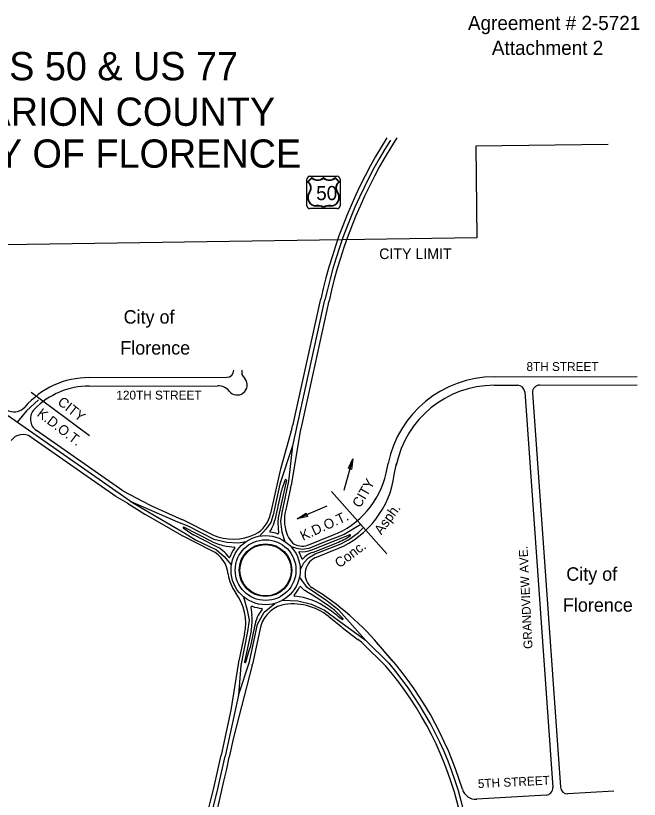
# Model space of a CAD drawing. Extents: x 57.541 to 58.208, y -17.72 to -16.99.
# Drawn here: x 57.7105 to 58.045, y -17.4539 to -17.0337 of the extents above; entities that cross this region are included whole.
import ezdxf

# ---------------------------------------------------------------- set-up
doc = ezdxf.new("R2010")
doc.units = 0
for name, color, linetype in [('PL Inter City Label Text', 7, 'Continuous'), ('PL Inter City Limit', 7, 'Continuous'), ('PL Inter Maintenance Info', 7, 'Continuous'), ('PL Inter Road Lines', 7, 'Continuous'), ('PL Inter Route Shields', 7, 'Continuous'), ('PL Inter Street Names', 7, 'Continuous'), ('PL Inter Title Text', 7, 'Continuous')]:
    doc.layers.add(name, color=color, linetype=linetype)

msp = doc.modelspace()

# ---------------------------------------------------------------- linework, layer by layer
at = {"layer": 'PL Inter City Limit'}
for p, q in [((58.02828370811205, -17.10273172512501), (57.95731040813552, -17.103668729615507)), ((57.95731040813552, -17.103668729615507), (57.95786606769947, -17.152901256992426)), ((57.95786606769947, -17.152901256992426), (57.704788053227624, -17.15653520712622))]:
    msp.add_line(p, q, dxfattribs=at)
at = {"layer": 'PL Inter Maintenance Info'}
for p, q in [((57.77189069748247, -17.29406009903201), (57.623089466670365, -17.190037016380938)), ((57.718835511363636, -17.235541414141416), (57.75015697601009, -17.25886590909091)), ((57.87996465134074, -17.288843215926352), (57.909512348916145, -17.32219767208509)), ((57.898081426277365, -17.368591507707915), (57.91067691527794, -17.38077849436253))]:
    msp.add_line(p, q, dxfattribs=at)
for points in [[(57.87623000175473, -17.186096253941876), (57.85897164470021, -17.264358190011666)], [(57.72269865736488, -17.2396758478828), (57.7164112802828, -17.245648856110776), (57.71134195684585, -17.25173204423511)], [(57.85897164470021, -17.264358190011666), (57.852168934409875, -17.284806070574163), (57.84859108353268, -17.301394288277514), (57.84729004685007, -17.305460027910684), (57.84468797348483, -17.30903787878788), (57.841244934503, -17.312710453701825)], [(57.85897164470021, -17.264358190011666), (57.856885192384354, -17.283342404306218), (57.85330734150716, -17.300093251594895), (57.852494193580526, -17.304972139154707), (57.85330734150716, -17.310664174641147), (57.8549470489259, -17.31558329689737)], [(57.886771874999994, -17.288021527777783), (57.89143677398989, -17.27136117424243), (57.89070788352271, -17.27698404356061), (57.8889585464015, -17.276400931186874), (57.89143677398989, -17.27136117424243)], [(57.77189069748247, -17.29406009903201), (57.7973627641547, -17.305134768740032), (57.80289217005581, -17.307248953349283), (57.81687831439392, -17.31440465510367), (57.82370875697765, -17.31603095095694), (57.8300513108054, -17.31635621012759), (57.83415049889311, -17.315610903202554)], [(57.77189069748247, -17.29406009903201), (57.80126587420253, -17.31115206339713), (57.80695790968898, -17.314729914274324), (57.81817935107654, -17.320096690590113), (57.82240772029505, -17.323674541467305), (57.826189632257496, -17.32840193142037)], [(57.877442077020206, -17.29668491161617), (57.8615309826672, -17.30347944905435), (57.86637156359726, -17.300527040386495), (57.867012244948825, -17.302256123325453), (57.8615309826672, -17.30347944905435)], [(57.895638922628, -17.30653687185798), (57.88672772129185, -17.311802581738434), (57.87599416866026, -17.316030950956936), (57.86774071720493, -17.319364857456137), (57.8642441811204, -17.31993406100478), (57.86123553379184, -17.3194461722488), (57.85847083084129, -17.31847039473684)], [(57.86343103319376, -17.330342354465706), (57.86505732904703, -17.327008447966506), (57.867578087619606, -17.324325059808608), (57.87123725328946, -17.322292189992023), (57.8844915644936, -17.31708804326156), (57.889045192882755, -17.31472991427432), (57.89441196919855, -17.310745489433806), (57.89699059069525, -17.308062681209968)], [(57.898081426277365, -17.368591507707915), (57.88388170354864, -17.352459978070176), (57.87688863137958, -17.347093201754387), (57.866805597089304, -17.340262759170653), (57.862788103927215, -17.33449852985114)], [(57.83273848165079, -17.34526594188517), (57.834767568779895, -17.352459978070176), (57.835743346291856, -17.35782675438596), (57.83493019836522, -17.36384404904306), (57.831352347488036, -17.38205856259968), (57.82995896558161, -17.397980886878035)], [(57.853816282419004, -17.347057997497906), (57.8619267095295, -17.347418460925038), (57.86924504086921, -17.349207386363634), (57.876075483452944, -17.352459978070176), (57.88485748106059, -17.358802531897926), (57.898081426277365, -17.368591507707915)], [(57.82995896558161, -17.397980886878035), (57.83590597587719, -17.380107007575756), (57.84029697468101, -17.359940938995212), (57.84387482555821, -17.353435755582137), (57.849511926291996, -17.34885561123593)], [(57.82995896558161, -17.397980886878035), (57.82288337928283, -17.430741516857008)]]:
    msp.add_lwpolyline(points, dxfattribs=at)
msp.add_circle((57.844569178116735, -17.33096812177037), 0.018557829584963156, dxfattribs=at)
for centre, radius, start, end in [((58.14122114048337, -17.24453221806596), 0.2712121212121212, 147.89408589805188, 167.56414184453314), ((57.76657156826089, -17.503659400701252), 0.18939393939393936, 13.277030950370186, 40.38817834250507), ((56.76217956873613, -17.20165247449784), 1.0851609848484847, 336.800158038022, 347.8125528128137)]:
    msp.add_arc(centre, radius, start, end, dxfattribs=at)
at = {"layer": 'PL Inter Road Lines'}
for p, q in [((57.8320241110546, -17.2261465832619), (57.8320241110546, -17.22379016664205)), ((57.74998236843924, -17.2277217337363), (57.82369816148655, -17.22757803823328)), ((57.83365811994133, -17.228391476528618), (57.8320241110546, -17.2261465832619)), ((57.96710718471365, -17.227298488480393), (58.04392735753498, -17.22714874155481)), ((57.7499912289576, -17.23226717964578), (57.819022480547304, -17.232132615802524)), ((57.967116045231975, -17.231843934389875), (57.97974047823418, -17.231819325358682)), ((57.99151072488741, -17.23179638140809), (58.04393621805332, -17.231694187464292)), ((57.98352626508011, -17.23533943610168), (57.99856429054474, -17.447542684324727)), ((57.987739705572054, -17.23585201384756), (58.0027300606972, -17.447382580613567)), ((57.85865051075371, -17.255062902924546), (57.852570240502885, -17.27679092749736)), ((57.76420306463793, -17.291458885159656), (57.718673208711536, -17.259630143285186)), ((57.76790822278503, -17.288503043280116), (57.721653714905, -17.256167716012122)), ((57.863193319168275, -17.256463804489776), (57.8582294022717, -17.285626816257214)), ((57.90915858635844, -17.27898904538728), (57.910220022994515, -17.273832941711767)), ((57.91358474813513, -17.27990021602362), (57.91483616909357, -17.273821232140808)), ((57.855072836271866, -17.282641985236122), (57.853495542414024, -17.286992543019835)), ((57.76790822278503, -17.288503043280116), (57.782726875244244, -17.29621479098848)), ((57.770508240374255, -17.29504200264858), (57.76420306463793, -17.291458885159656)), ((57.770508240374255, -17.29504200264858), (57.77986338984736, -17.301044439593753)), ((57.78343306334178, -17.296556915694296), (57.799641696960045, -17.303842881294685)), ((57.78043724861537, -17.301393051337435), (57.79938284299264, -17.312274623492574)), ((57.816160305715314, -17.31213434142174), (57.800178204547315, -17.304098200270182)), ((57.851194743054414, -17.30551378282351), (57.851431618783685, -17.31110405003417)), ((57.800435513847034, -17.30837535198562), (57.80505780279598, -17.311602984786173)), ((57.81612792708091, -17.315732896685237), (57.80068001597531, -17.30796535768418)), ((57.84765709503001, -17.308810236757108), (57.846835272505075, -17.310067141795233)), ((57.81580611129258, -17.320556117116798), (57.80005047929882, -17.312633849493604)), ((57.817380222841706, -17.317877800644787), (57.80590071235044, -17.31210565806548)), ((57.868113360693904, -17.317239902241937), (57.880486274337656, -17.312315895940714)), ((57.86927664541954, -17.320162973532458), (57.889653602877964, -17.312053625175732)), ((57.8236483366328, -17.31807927398214), (57.82788208693473, -17.3186714068915)), ((57.869819086517055, -17.32146580183147), (57.882798533193, -17.31630041564525)), ((57.87096082483874, -17.32439493532122), (57.8833337384825, -17.319470929019996)), ((57.86341003264179, -17.33993973463342), (57.86416523193438, -17.3407185339039)), ((57.8367101094632, -17.350903870348873), (57.83718400903979, -17.355141090092523)), ((57.87847194315213, -17.355927970652917), (57.88509784708732, -17.361274389690287)), ((57.88219544339807, -17.353102599657404), (57.88606273440652, -17.35696989066587)), ((57.885680066899035, -17.361731312869626), (57.89407571360723, -17.368138516936412)), ((57.91239015363856, -17.37934327443135), (57.902914399288456, -17.368347518530197)), ((57.89650107010711, -17.370224836710698), (57.90909655910769, -17.382411823365313)), ((57.833900551373446, -17.380306662184935), (57.8356536389091, -17.37460169935703)), ((57.83001973361725, -17.38034320464203), (57.82590766841804, -17.40597320006177)), ((57.83737533702708, -17.381865154762153), (57.82738928479864, -17.420644324249277)), ((57.995010267978934, -17.451591672367435), (57.95780865947297, -17.45379924034471)), ((58.03131589951681, -17.449437272254197), (58.006732844292685, -17.45089604695981))]:
    msp.add_line(p, q, dxfattribs=at)
for points in [[(57.87401059789905, -17.185606830013555), (57.8590206049293, -17.253582354438034)], [(57.87856441846636, -17.1866110405565), (57.86344720809682, -17.25516346114664)], [(57.8522001463273, -17.27827147598388), (57.847271930828136, -17.30061958740117)], [(57.855728057685134, -17.28283212121249), (57.85150331300118, -17.301990184597198)], [(57.852997572547814, -17.288708580803625), (57.84956558282511, -17.30427171693658)], [(57.857975513343156, -17.286927159600342), (57.85557106981954, -17.297830654338235)], [(57.83675943743199, -17.363513741366166), (57.83317353168717, -17.380116818799518)], [(57.83864484001292, -17.361200889613855), (57.836214195626624, -17.37245500436528)], [(57.841406071979094, -17.363252547839195), (57.837499160303075, -17.38134191632026)], [(57.833276469288116, -17.365171094935096), (57.830155254431546, -17.379622613252216)], [(57.82590766841804, -17.40597320006177), (57.82066187435207, -17.430261719922065)], [(57.82738928479864, -17.420644324249277), (57.825104884213594, -17.43122131379195)]]:
    msp.add_lwpolyline(points, dxfattribs=at)
for centre, radius in [((57.844569178116735, -17.33096812177037), 0.016285102312235882), ((57.844538287214654, -17.33102990357453), 0.014101134290756163), ((57.844538287214654, -17.33102990357453), 0.013758663527464174)]:
    msp.add_circle(centre, radius, dxfattribs=at)
for centre, radius, start, end in [((58.14122114048337, -17.24453221806596), 0.27348484848484844, 147.89408589805188, 167.56414184453314), ((58.14122114048337, -17.24453221806596), 0.2689393939393939, 147.30979099751718, 167.56414184453314), ((57.82369077772127, -17.223790166642047), 0.003787878787878787, 270.11168753781726, 359.9999999999189), ((57.75007171199919, -17.27355497999022), 0.04583333333333333, 90.11168753789377, 139.08544000946765), ((57.829272732162416, -17.231639911920407), 0.0054574681369762125, 218.24807370610122, 36.528855367010124), ((57.96722076880584, -17.28556712777476), 0.058196014860181784, 90.11168753789713, 168.36758257316814), ((57.75007171199919, -17.27355497999022), 0.04128787878787878, 90.11168753789377, 135.578276036239), ((57.81903724807787, -17.23970835898499), 0.007575757575757574, 38.24807370618143, 90.11168753790061), ((57.96722076880584, -17.28556712777476), 0.05367703931233919, 90.11168753789713, 168.36758257316814), ((57.97974786199947, -17.235607196949918), 0.003787878787878787, 4.053554231932594, 90.11168753798395), ((57.9915181086527, -17.235584252999324), 0.003787878787878787, 90.11168753787774, 184.05355423182223), ((57.70971115299658, -17.238575610803053), 0.007575757575757574, 235.04360042445052, 319.0854400094401), ((57.72599426732485, -17.249958713875127), 0.007575757575757574, 135.57827603625697, 235.04360042443852), ((57.832313778532686, -17.24769295316722), 0.027348484848484844, 344.3664996546942, 347.56414184451813), ((57.890154034493435, -17.261052862417454), 0.027348484848484844, 167.56414184452112, 170.34010692157284), ((57.714332656291695, -17.265839145422184), 0.007575757575757574, 55.04360042449268, 145.0436004244744), ((57.87890697272392, -17.284160877254685), 0.027348484848484844, 164.36649965469087, 167.5641418445313), ((57.863821017640085, -17.268980818122987), 0.046429083022005636, 291.0351142278027, 347.55164935768136), ((57.863671607696034, -17.27309112877725), 0.05037544300173895, 292.9739030732462, 352.23173497818914), ((57.85539422235517, -17.2827585036966), 0.00034185606060606056, 347.56414184439643, 160.07189740940237), ((57.86635098574612, -17.291653281439036), 0.013674242424242422, 160.07189740956167, 167.564141844501), ((57.831268686946544, -17.281037758329525), 0.027348484848484844, 347.5641418445173, 350.34010692155573), ((57.789039421293396, -17.28408480054107), 0.013674242424242422, 242.50716304847006, 245.79553933785027), ((57.78724775046046, -17.28953548116074), 0.013674242424242422, 237.31501847926415, 240.12870792192902), ((57.831345026577374, -17.29742253830643), 0.016244611473571206, 298.0877605229038, 348.6497120760214), ((57.87604512374715, -17.304009405492096), 0.02138606672700088, 163.2070022678618, 194.10429358714958), ((57.79403533900843, -17.316314996447908), 0.013674242424242422, 63.30577519018187, 65.79553933785793), ((57.8362121696268, -17.30132701630117), 0.013674242424242422, 326.8214883406048, 347.56414184450506), ((57.86485672619949, -17.304934885232612), 0.013674242424242422, 167.56414184448334, 182.4263358316212), ((57.80057251582838, -17.308179151617285), 0.0002392992424242424, 63.30577519028617, 235.07433273020715), ((57.84712139564016, -17.31025422230663), 0.00034185606060606056, 146.82148834057503, 263.2682541636066), ((57.86937119852573, -17.30635426879572), 0.014356544459641175, 191.51801522735377, 228.26283452806305), ((57.806193344837716, -17.300417053315883), 0.013674242424242422, 240.12870792193428, 243.30577519018226), ((57.808972145119895, -17.305997259976618), 0.006837121212121211, 235.07433273011054, 243.30577519016876), ((57.82714576766921, -17.28606699875493), 0.028287571971621177, 247.14816605810148, 294.7605615135109), ((57.84466185082299, -17.3310916853787), 0.020640260800842785, 72.15960334026228, 83.26825416335662), ((57.85109006920506, -17.311118522473944), 0.00034185606060606056, 252.1596033402035, 2.426335831689869), ((57.86588028790435, -17.274134374896743), 0.045433490027202726, 291.86209574440323, 302.00718423682883), ((57.88978000805526, -17.312371252783667), 0.00034185606060606056, 302.00718423706866, 111.70090327281213), ((57.82700079908475, -17.294109167450664), 0.024203409090909088, 243.30577519017402, 262.0382491089998), ((57.80846126824835, -17.33634854202637), 0.02051136363638361, 36.489009955873826, 64.22552812974298), ((57.86414589642037, -17.308392143274986), 0.009696577308458762, 243.4639011416411, 294.1521604866906), ((57.80858824428437, -17.334910852625626), 0.016067234848484845, 6.253426662387078, 63.30577519017071), ((57.84466185082299, -17.3310916853787), 0.020523802361737162, 144.07145733946274, 160.05428330712093), ((57.827848941119534, -17.3189083994702), 0.0002392992424242424, 324.07145733942, 82.03824910864876), ((57.86266964235332, -17.321273562335723), 0.00020511363636363633, 85.93122354840787, 208.59989300164463), ((57.84466185082299, -17.3310916853787), 0.02030527631329703, 18.29433185965537, 28.599893001470996), ((57.86382965556508, -17.30496593266922), 0.01614372167356567, 265.9312235480156, 289.7189170505157), ((57.8748156591953, -17.33516256367094), 0.014579678440087646, 110.04194720657001, 134.99530497984182), ((57.82514419819378, -17.324008774672592), 0.0002392992424242424, 216.48900995598956, 340.0542833071624), ((57.86426540559577, -17.324610580879025), 0.00034185606060606056, 198.29433185974335, 314.99530497987564), ((57.87532631432988, -17.33292568468742), 0.009582858824289534, 117.10044970797304, 232.65766031104386), ((57.844569178116735, -17.33096812177037), 0.02012907333405971, 186.25342666238643, 216.78378355810136), ((57.80654435995457, -17.359397538484593), 0.027348484848484844, 347.8125528128237, 36.78378355810431), ((57.84466185082299, -17.3310916853787), 0.02022574589439664, 319.05594511473237, 333.756538179139), ((57.86314007218133, -17.340201514473858), 0.0003760416666666666, 44.11859600360255, 153.75653817910404), ((57.869073603942624, -17.33595890044135), 0.006837121212121211, 224.1185960034128, 239.38927370965834), ((57.77815554142148, -17.489627283490215), 0.1717127766916642, 53.00840587588029, 59.38927370965473), ((57.796057509736336, -17.462753526569355), 0.14258642711928843, 38.79835475996267, 58.991264681712494), ((57.860223407219905, -17.344592485844476), 0.0003760416666666666, 139.05594511469167, 265.29153309964954), ((57.85736325118612, -17.379318397687168), 0.03446745766741463, 53.523064877564, 85.29153309958528), ((57.83725368999463, -17.350843075157858), 0.0005469696969696969, 69.44042066307716, 186.38156053258524), ((57.84466185082299, -17.3310916853787), 0.020548011816819017, 249.44042066308145, 264.13464706709397), ((57.85889717684173, -17.364450334366108), 0.02051136363641203, 142.14083892972928, 170.8847030649084), ((57.85789844315591, -17.36568374468706), 0.01667060362276467, 106.35864352004904, 171.61422805865968), ((57.84254106785048, -17.351736163954314), 0.00020511363636363633, 322.1408389295375, 84.13464706729536), ((57.859212036586115, -17.37963809641645), 0.030546915796103254, 50.91279469709643, 101.34457226032887), ((57.82297762567376, -17.430950090693546), 0.09647461952910914, 49.562417017572216, 55.332158137486765), ((57.81136393379674, -17.358028861665776), 0.025981060606060605, 347.81255039331353, 6.381560532632005), ((57.877360868625175, -17.35793717443029), 0.006837121212121211, 44.999999999982315, 53.00840587587988), ((57.88579683279403, -17.357235792278377), 0.0003760416666666666, 229.56241701769883, 45.00000000021441), ((57.902271662981256, -17.33999060076188), 0.027348484848484844, 231.10005996036048, 232.65065095535067), ((57.87748411752501, -17.38987922904416), 0.027348484848484844, 45.94435040358046, 52.65065095535439), ((57.810818691492685, -17.366970126973857), 0.025981060606060605, 342.91824313085687, 347.8125556026766), ((57.76657156826089, -17.503659400701252), 0.19166666666666665, 16.750508012381648, 42.808813850699494), ((57.84352130909832, -17.382509391477456), 0.013674242424242422, 167.81255281288452, 170.88516844816988), ((57.833541098187155, -17.380196205216237), 0.0003760416666666666, 167.81255039347622, 342.9182431310237), ((57.824133105636314, -17.378455138095), 0.013674242424242422, 345.55945834670416, 347.81255281279135), ((57.76657156826089, -17.503659400701252), 0.1871212121212121, 13.277030950370186, 40.38817834250507), ((56.76217956873613, -17.20165247449784), 1.0828882575757572, 336.800158038022, 347.8125528128137), ((56.76217956873613, -17.20165247449784), 1.0874337121212119, 336.7258809981773, 347.8125528128137), ((57.95735989844329, -17.446236785955765), 0.007575757575757574, 196.75050801238592, 273.3959869579053), ((57.9947858874641, -17.447810445172962), 0.003787878787878787, 273.3959869578208, 4.053554231772267), ((58.00650846377784, -17.447114819765332), 0.003787878787878787, 184.05355423183403, 273.39598695793256)]:
    msp.add_arc(centre, radius, start, end, dxfattribs=at)
at = {"layer": 'PL Inter Route Shields'}
for points in [[(57.867033457508676, -17.122751418944965), (57.86936317063399, -17.120421709007477)], [(57.86740042133711, -17.12272147844022), (57.86936649230769, -17.120755410159873)], [(57.86824398823304, -17.11984640826598), (57.883000351605574, -17.119846418361757)], [(57.88384391274902, -17.122721489690267), (57.88187784446865, -17.120755418719696)], [(57.88188116659897, -17.12042171757184), (57.88421087835495, -17.12275143069714)], [(57.866754530738305, -17.135645109656547), (57.86675454052817, -17.121335853932802)], [(57.8844897972724, -17.121335866066634), (57.884489787482515, -17.135645121790382)], [(57.88300033977764, -17.137134567457203), (57.86824397640514, -17.137134557361428)]]:
    msp.add_lwpolyline(points, dxfattribs=at)
for centre, radius, start, end in [((57.86824398750668, -17.121335855705816), 0.0014894466858552302, 89.99996080027657, 179.99996080027657), ((57.872494333422274, -17.11732968468181), 0.004400543870874347, 224.63966590458205, 315.2987349053213), ((57.872494333422274, -17.11732968468181), 0.004638855340611184, 227.6025230027635, 312.39739859770486), ((57.87875000950289, -17.11732968896172), 0.004400543870874347, 224.70118669531664, 315.36025569605584), ((57.87875000950289, -17.11732968896172), 0.004638855340611184, 227.6025230027635, 312.39739859770486), ((57.88300034993675, -17.121335865801587), 0.0014894466858552302, 359.9999608002766, 89.99996080027658), ((57.86484036939037, -17.126043793049778), 0.003955928112747722, 326.43355266031193, 56.331957113301534), ((57.86484036939037, -17.126043793049778), 0.00419423958248456, 326.23382125888503, 52.38348593421893), ((57.886403961611045, -17.126043807802816), 0.0041942395824845595, 127.61643566633423, 213.76610034166816), ((57.886403961611045, -17.126043807802816), 0.0039559281127477235, 123.66796448716686, 213.56636893998694), ((57.87162124555633, -17.1311964140469), 0.004575587975222133, 139.6025632293804, 272.75118498365214), ((57.87162124555633, -17.1311964140469), 0.004337276505485296, 139.41993617370449, 272.7511849835674), ((57.879623078394566, -17.131196419521462), 0.004575587975222135, 267.24873661690106, 40.397358371003236), ((57.879623078394566, -17.131196419521462), 0.004337276505485298, 267.2487366169858, 40.57998542684871), ((57.868243977716794, -17.135645110846763), 0.0014894466858552302, 179.9999608002766, 269.9999608002766), ((57.87225031395138, -17.143385830990113), 0.0076271309583810214, 63.513227090378756, 93.07607975676397), ((57.87225031395138, -17.143385830990113), 0.007865442428117856, 64.37505516850953, 92.63286217869594), ((57.87905357118788, -17.14338583564466), 0.00786544242811786, 87.36705942185725, 115.62486643195888), ((57.87905357118788, -17.14338583564466), 0.007627130958381022, 87.37075644248776, 116.48669451008965), ((57.883000340146864, -17.135645120942534), 0.0014894466858552302, 269.9999608002766, 359.9999608002766)]:
    msp.add_arc(centre, radius, start, end, dxfattribs=at)

# ---------------------------------------------------------------- texts
at = {"layer": 'PL Inter City Label Text'}
for s, p in [('City of', (57.768425880781535, -17.198814418793344)), ('Florence', (57.76664216598117, -17.215407674934795)), ('City of', (58.005837084036116, -17.336666085199226)), ('Florence', (58.00405336923575, -17.353259341340678))]:
    msp.add_text(s, height=0.007199999999999999, dxfattribs=at).set_placement(p)
at = {"layer": 'PL Inter City Limit'}
msp.add_text('CITY LIMIT', height=0.005679999999999998, dxfattribs=at).set_placement((57.90550670605134, -17.16419789912897))
at = {"layer": 'PL Inter Maintenance Info'}
for s, p in [('Agreement # 2-5721', (57.95310294057518, -17.04140641414141)), ('Attachment 2', (57.965933978172835, -17.054734696969692))]:
    msp.add_text(s, height=0.007579999999999998, dxfattribs=at).set_placement(p)
for s, rotation, p in [('CITY', 321.2240469066194, (57.732576732512726, -17.241648090991426)), ('K.D.O.T.', 322.5741342013238, (57.721536270467354, -17.247974458328663)), ('CITY', 59.93141717815353, (57.895289050074226, -17.297978897235225)), ('K.D.O.T.', 24.676863170331302, (57.86463516147333, -17.315345014332824)), ('Asph.', 54.381510160747055, (57.90668405820258, -17.312391566784246)), ('Conc.', 36.86989764585271, (57.884170660818214, -17.330094766976526))]:
    msp.add_text(s, height=0.005299999999999999, rotation=rotation, dxfattribs=at).set_placement(p)
at = {"layer": 'PL Inter Route Shields'}
msp.add_text('50', height=0.007579999999999998, dxfattribs=at).set_placement((57.87169916178875, -17.13259958900537))
at = {"layer": 'PL Inter Street Names'}
for s, p in [('8TH STREET', (57.98448111251541, -17.224192553721377)), ('120TH STREET', (57.764518412548526, -17.239509405544254))]:
    msp.add_text(s, height=0.004729999999999999, dxfattribs=at).set_placement(p)
for s, height, rotation, p in [('GRANDVIEW AVE.', 0.0047299999999999955, 92.86240522611418, (57.9877793333651, -17.373091167824278)), ('5TH STREET', 0.004729999999999998, 2.862405226114169, (57.95850097856796, -17.44787493288361))]:
    msp.add_text(s, height=height, rotation=rotation, dxfattribs=at).set_placement(p)
at = {"layer": 'PL Inter Title Text'}
for s, p in [('US 50 & US 77', (57.692402926555744, -17.068346604889346)), ('MARION COUNTY', (57.6774924193536, -17.09276986794772)), ('CITY OF FLORENCE', (57.66777308036434, -17.115218783545252))]:
    msp.add_text(s, height=0.015149999999999999, dxfattribs=at).set_placement(p)

doc.saveas('drawing.dxf')
